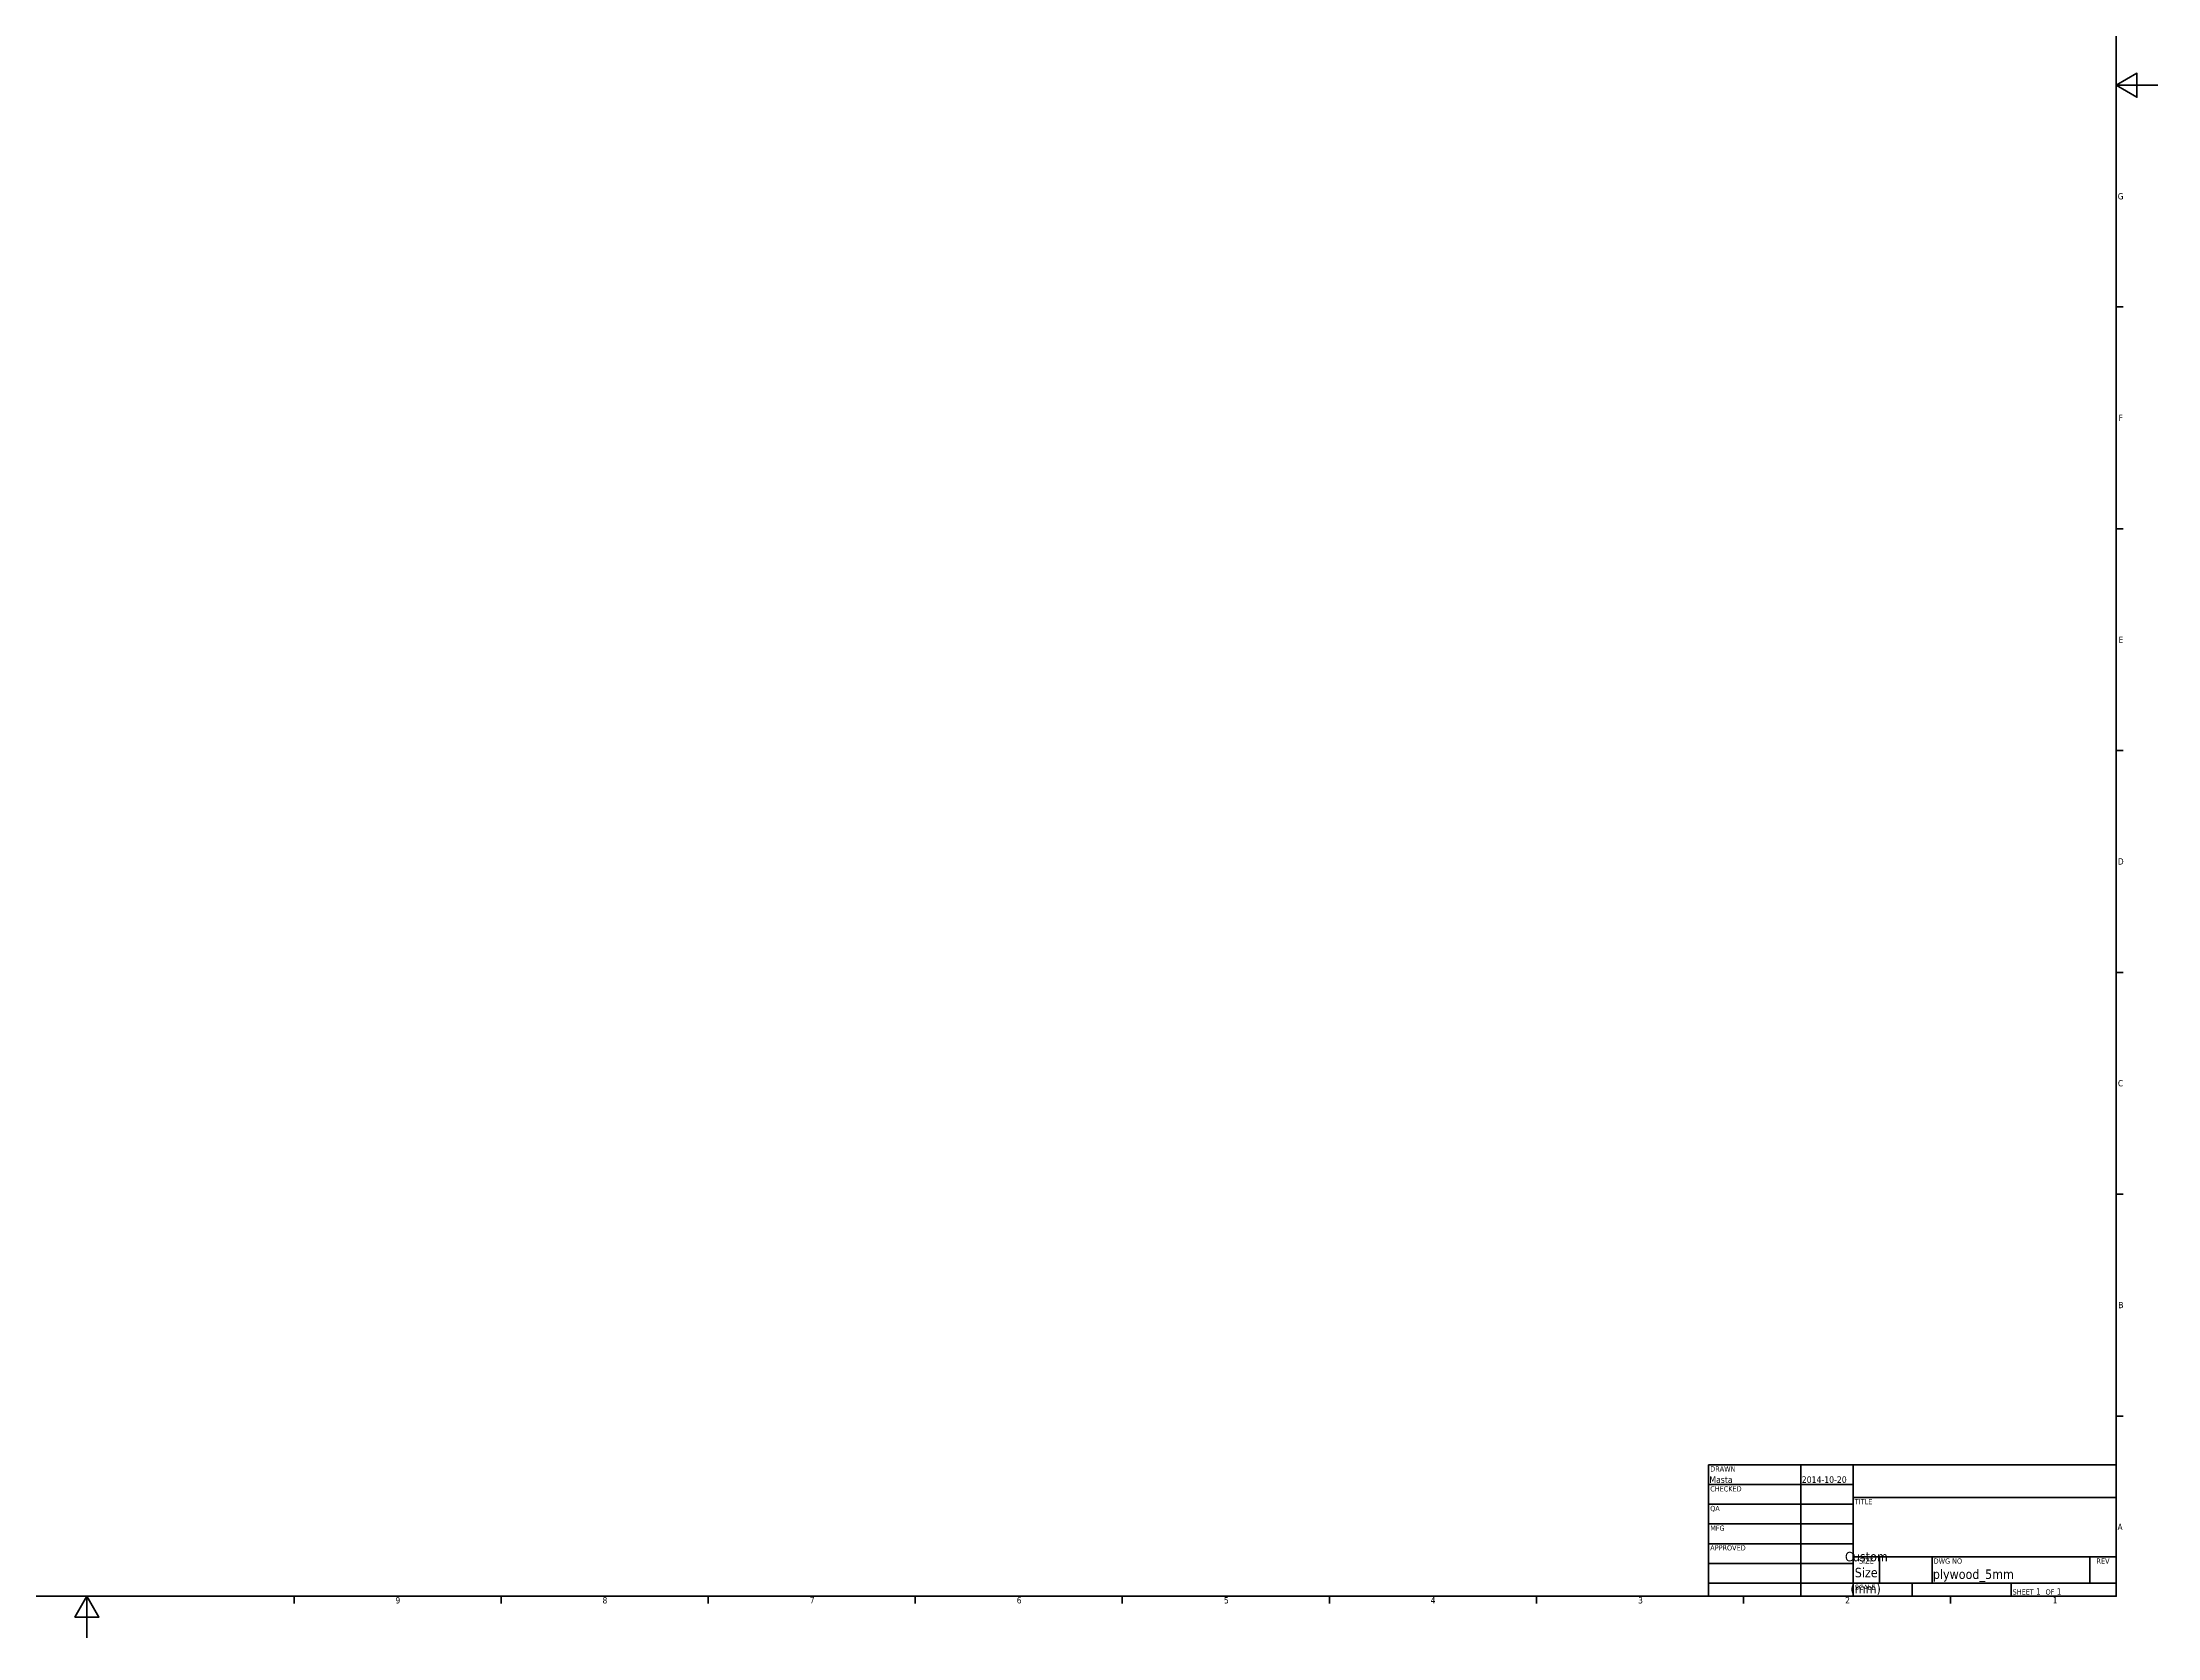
# Model space of a CAD drawing. Header units: millimetres. Extents: x 0 to 2000, y 0 to 1500.
# Drawn here: x 978 to 2000, y 0 to 771 of the extents above; entities that cross this region are included whole.
import ezdxf
from ezdxf.enums import TextEntityAlignment as Align

# ---------------------------------------------------------------- set-up
doc = ezdxf.new("R2010")
doc.units = ezdxf.units.MM
doc.layers.add('Border (ANSI)', color=7, linetype='Continuous', lineweight=70)
doc.layers.add('Title (ANSI)', color=7, linetype='Continuous', lineweight=50)
doc.styles.add('Note Text (ANSI)', font='tahoma.ttf')
doc.styles.add('Text Style30', font='tahoma.ttf')
doc.styles.add('Text Style38', font='tahoma.ttf')
doc.styles.add('Text Style39', font='tahoma.ttf')

# ---------------------------------------------------------------- blocks, each defined once
blk = doc.blocks.new('Borders Default Border')
at = {"layer": 'Border (ANSI)'}
for p, q in [((1980, 642.9), (1983.4, 642.9)), ((1980, 535.7), (1983.4, 535.7)), ((1980, 428.6), (1983.4, 428.6)), ((1980, 321.4), (1983.4, 321.4)), ((1980, 214.3), (1983.4, 214.3)), ((1980, 107.1), (1983.4, 107.1)), ((1100, 20), (1100, 16.6)), ((1200, 20), (1200, 16.6)), ((1300, 20), (1300, 16.6)), ((1400, 20), (1400, 16.6)), ((1500, 20), (1500, 16.6)), ((1600, 20), (1600, 16.6)), ((1700, 20), (1700, 16.6)), ((1800, 20), (1800, 16.6)), ((1900, 20), (1900, 16.6))]:
    blk.add_line(p, q, dxfattribs=at)
at = {"layer": 'Border (ANSI)', "flags": 128}
for points in [[(20, 20), (20, 1480), (1980, 1480), (1980, 20), (20, 20)], [(2000, 750), (1980, 750), (1990, 755.8), (1990, 744.2), (1980, 750)], [(1000, 0), (1000, 20), (994.2, 10), (1005.8, 10), (1000, 20)]]:
    blk.add_lwpolyline(points, dxfattribs=at)
at = {"layer": 'Border (ANSI)', "char_height": 3.05, "attachment_point": 7, "style": 'Note Text (ANSI)'}
for s, insert in [('G', (1980.7, 694.8)), ('F', (1981.1, 587.8)), ('E', (1981.1, 480.6)), ('D', (1980.8, 373.5)), ('C', (1980.8, 266.3)), ('B', (1981, 159.2)), ('A', (1980.6, 52)), ('9', (1149, 16.5)), ('8', (1249, 16.5)), ('7', (1349.1, 16.6)), ('6', (1449, 16.5)), ('5', (1549.1, 16.5)), ('4', (1648.9, 16.6)), ('3', (1749.1, 16.5)), ('2', (1849.1, 16.6)), ('1', (1949.3, 16.6))]:
    blk.add_mtext(s, dxfattribs=dict(at, insert=insert))
blk = doc.blocks.new('Title Blocks ANSI - Large')
at = {"layer": 'Title (ANSI)'}
for p, q in [((127, 189.2), (127, 125.7)), ((323.9, 189.2), (127, 189.2)), ((323.9, 125.7), (323.9, 189.2)), ((127, 125.7), (323.9, 125.7))]:
    blk.add_line(p, q, dxfattribs=at)
at = {"layer": 'Title (ANSI)', "lineweight": 35}
for p, q in [((171.5, 125.7), (171.5, 189.2)), ((196.9, 125.7), (196.9, 189.2)), ((127, 179.7), (196.9, 179.7)), ((127, 170.2), (196.9, 170.2)), ((196.9, 173.5), (323.9, 173.5)), ((127, 160.7), (196.9, 160.7)), ((127, 151.1), (196.9, 151.1)), ((323.9, 144.8), (196.9, 144.8)), ((209.6, 132.1), (209.6, 144.8)), ((235, 132.1), (235, 144.8)), ((311.2, 132.1), (311.2, 144.8)), ((127, 141.6), (196.9, 141.6)), ((196.9, 132.1), (127, 132.1)), ((323.9, 132.1), (196.9, 132.1)), ((225.3, 132.1), (225.3, 125.7)), ((273.1, 132.1), (273.1, 125.7))]:
    blk.add_line(p, q, dxfattribs=at)
at = {"layer": 'Title (ANSI)', "style": 'Text Style38'}
for s, p in [('DRAWN', (127.8, 188.5)), ('CHECKED', (127.8, 178.9)), ('QA', (127.8, 169.4)), ('TITLE', (197.6, 172.7)), ('MFG', (127.8, 159.9)), ('APPROVED', (127.8, 150.4)), ('DWG NO', (235.7, 144)), ('SCALE', (197.6, 131.3))]:
    blk.add_text(s, height=2.54, dxfattribs=at).set_placement(p, align=Align.TOP_LEFT)
for s, p in [('SIZE', (203.2, 144)), ('REV', (317.5, 144))]:
    blk.add_text(s, height=2.54, dxfattribs=at).set_placement(p, align=Align.TOP_CENTER)
at = {"layer": 'Title (ANSI)', "insert": (273.8, 126.5), "char_height": 3.048, "attachment_point": 7, "style": 'Note Text (ANSI)'}
blk.add_mtext('\\fTahoma|b0|i0;\\H2.5400;SHEET\\fTahoma|b0|i0;\\H3.0480; 1  \\fTahoma|b0|i0;\\H2.5400;OF\\fTahoma|b0|i0;\\H3.0480; 1 ', dxfattribs=at)
at = {"layer": 'Title (ANSI)'}
for tag, p, height, style in [('AUTHOR_001', (127.4, 180.5), 3.17, 'Text Style39'), ('CREATION_DATE_001', (172, 180.5), 3.17, 'Text Style39'), ('Sheet_Size_001', (192.9, 142.6), 4.57, 'Text Style30'), ('Sheet_Size_002', (197.6, 134.9), 4.57, 'Text Style30'), ('PART_NUMBER_001', (235.3, 134.1), 4.57, 'Text Style30'), ('Sheet_Size_003', (195.5, 127.1), 4.57, 'Text Style30')]:
    blk.add_attdef(tag, p, '', height=height, dxfattribs=dict(at, style=style))
at = {"layer": 'Title (ANSI)', "style": 'Text Style39'}
for tag, p in [('CHECKED_BY', (127.8, 170.9)), ('CHECKED_DATE', (172.2, 170.9)), ('MFG_APPROVED_BY', (127.8, 151.9)), ('MFG_APPROVED_DATE', (172.2, 151.9)), ('ENG_APPROVED_BY', (127.8, 142.4)), ('ENG_APPROVAL_DATE', (172.2, 142.4))]:
    blk.add_attdef(tag, text='', height=3.17, dxfattribs=at).set_placement(p, align=Align.BOTTOM_LEFT)
for tag, p in [('COMPANY', (260.4, 181.4)), ('REVISION_NUMBER', (317.5, 136.5))]:
    blk.add_attdef(tag, text='', height=3.17, dxfattribs=at).set_placement(p, align=Align.MIDDLE_CENTER)
at = {"layer": 'Title (ANSI)', "style": 'Text Style30'}
blk.add_attdef('TITLE', text='', height=4.57, dxfattribs=at).set_placement((197.6, 158.1), align=Align.MIDDLE_LEFT)

msp = doc.modelspace()

# ---------------------------------------------------------------- block references
msp.add_blockref('Borders Default Border', (0, 0))
msp.add_blockref('Title Blocks ANSI - Large', (1656.1, -105.7)).add_auto_attribs({'AUTHOR_001': 'Masta', 'CREATION_DATE_001': '2014-10-20', 'PART_NUMBER_001': 'plywood_5mm', 'Sheet_Size_001': 'Custom', 'Sheet_Size_002': 'Size', 'Sheet_Size_003': '(mm)'})

doc.saveas('drawing.dxf')
